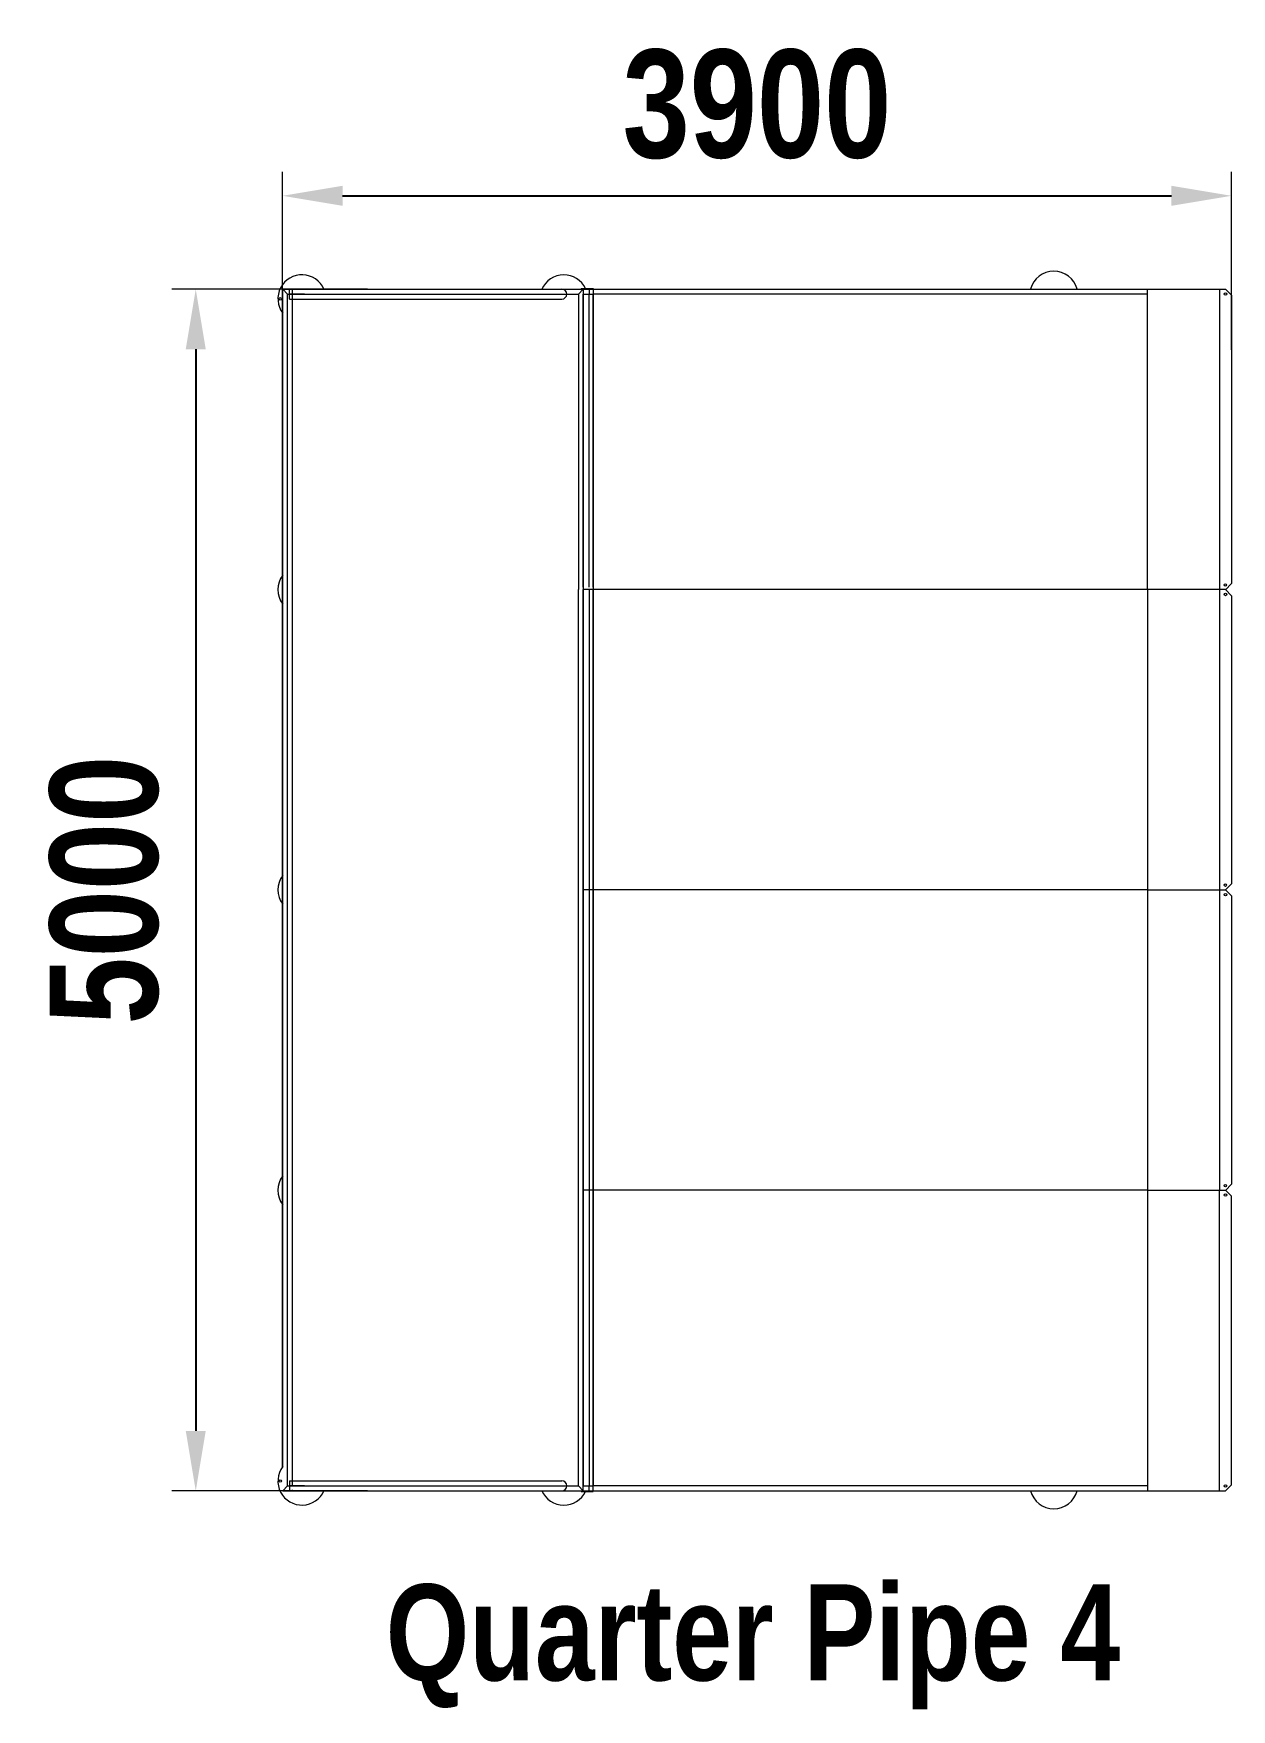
# Model space of a CAD drawing. Header units: millimetres. Extents: x 74785 to 79769, y -4029 to 2945.
import ezdxf

# ---------------------------------------------------------------- set-up
doc = ezdxf.new("R2010")
doc.units = ezdxf.units.MM
doc.layers.add('DiKom', color=7, linetype='Continuous')
doc.styles.add('style1', font='arialbd.ttf', dxfattribs={"width": 0.8})
doc.dimstyles.new('1-50', dxfattribs={"dimtxt": 600, "dimasz": 300, "dimexe": 100, "dimexo": 0, "dimgap": 300, "dimtad": 1, "dimtxsty": 'style1', "dimcen": 200, "dimclrd": 7, "dimclre": 7, "dimclrt": 7, "dimadec": 1, "dimazin": 2, "dimtfac": 1, "dimtmove": 0, "dimatfit": 2, "dimfxl": 1, "dimlwd": 25, "dimlwe": 18, "dimarcsym": 0})

# ---------------------------------------------------------------- blocks, each defined once
blk = doc.blocks.new('*D50')
at = {"layer": 'Defpoints', "color": 0, "transparency": 16777216}
for p in [(79769.1, 2269.5), (75820.5, 1627.9), (79769.1, 1627.9)]:
    blk.add_point(p, dxfattribs=at)
at = {"layer": 'DiKom', "color": 7, "lineweight": 18, "transparency": 16777216}
for p, q in [((75820.5, 1627.9), (75820.5, 2369.5)), ((79769.1, 1627.9), (79769.1, 2369.5))]:
    blk.add_line(p, q, dxfattribs=at)
at = {"layer": 'DiKom', "color": 7, "lineweight": 25, "transparency": 16777216}
blk.add_line((76070.5, 2269.5), (79519.1, 2269.5), dxfattribs=at)
at = {"layer": 'DiKom', "color": 7, "transparency": 16777216}
for points in [[(76070.5, 2311.2), (76070.5, 2227.8), (75820.5, 2269.5)], [(79519.1, 2311.2), (79519.1, 2227.8), (79769.1, 2269.5)]]:
    blk.add_solid(points, dxfattribs=at)
at = {"layer": 'DiKom', "color": 7, "transparency": 16777216, "insert": (77794.8, 2649.4), "char_height": 450, "attachment_point": 5, "style": 'style1'}
blk.add_mtext('3900', dxfattribs=at)
blk = doc.blocks.new('*D51')
at = {"layer": 'Defpoints', "color": 0, "transparency": 16777216}
for p in [(76174.2, 1880.7), (75459.7, -3119.3), (76174.2, -3119.3)]:
    blk.add_point(p, dxfattribs=at)
at = {"layer": 'DiKom', "color": 7, "lineweight": 18, "transparency": 16777216}
for p, q in [((76174.2, 1880.7), (75359.7, 1880.7)), ((76174.2, -3119.3), (75359.7, -3119.3))]:
    blk.add_line(p, q, dxfattribs=at)
at = {"layer": 'DiKom', "color": 7, "lineweight": 25, "transparency": 16777216}
blk.add_line((75459.7, 1630.7), (75459.7, -2869.3), dxfattribs=at)
at = {"layer": 'DiKom', "color": 7, "transparency": 16777216}
for points in [[(75418, 1630.7), (75501.3, 1630.7), (75459.7, 1880.7)], [(75418, -2869.3), (75501.3, -2869.3), (75459.7, -3119.3)]]:
    blk.add_solid(points, dxfattribs=at)
at = {"layer": 'DiKom', "color": 7, "transparency": 16777216, "insert": (75079.9, -619.3), "char_height": 450, "attachment_point": 5, "rotation": 90, "style": 'style1'}
blk.add_mtext('5000', dxfattribs=at)

msp = doc.modelspace()

# ---------------------------------------------------------------- linework, layer by layer
at = {"layer": 'DiKom', "color": 7, "linetype": 'Continuous', "lineweight": 15}
for p, q in [((77063.545, 1883.696), (77113.545, 1883.696)), ((77063.545, 1883.696), (77063.545, 1880.696)), ((77113.545, 1883.696), (77113.545, 1880.696)), ((75820.545, -3019.661), (75820.545, 1877.696)), ((75821.545, -3018.304), (75821.545, 1880.696)), ((75841.545, 1860.696), (75821.545, 1880.696)), ((75821.545, 1880.696), (77071.545, 1880.696)), ((75823.545, 1880.696), (75859.545, 1880.696)), ((75841.545, 1860.696), (77051.545, 1860.696)), ((75841.545, -3098.304), (75841.545, 1860.696)), ((75849.534, 1881.696), (76982.545, 1881.696)), ((75849.534, 1839.696), (75849.534, 1881.696)), ((75849.534, 1839.696), (76982.545, 1839.696)), ((75912.505, 1860.696), (75850.586, 1860.696)), ((75862.545, -3098.304), (75862.545, 1877.696)), ((77051.545, 1860.696), (77071.545, 1880.696)), ((77051.545, 1860.696), (77051.545, 630.696)), ((77071.545, 1880.696), (79419.626, 1880.696)), ((77071.545, 1880.696), (77071.545, 1860.696)), ((77071.545, 1880.696), (77071.545, 630.696)), ((77071.545, 1880.696), (77113.545, 1880.696)), ((77071.545, 640.696), (77071.545, 1860.696)), ((77071.545, 1860.696), (77112.604, 1860.696)), ((77096.073, 1880.696), (77096.073, 1860.696)), ((77096.073, 640.696), (77096.073, 1860.696)), ((77112.604, 1880.696), (77112.604, 1860.696)), ((79419.626, 1860.696), (77112.604, 1860.696)), ((77112.604, 640.696), (77112.604, 1860.696)), ((77113.545, 1880.696), (77113.545, 630.696)), ((79419.626, 1860.696), (79419.626, 1880.696)), ((79419.626, 1880.696), (79744.139, 1880.696)), ((79419.626, 630.696), (79419.626, 1860.696)), ((79719.32, 1880.696), (79719.32, 630.696)), ((79744.139, 1880.696), (79769.139, 1855.696)), ((79769.139, 1855.696), (79769.139, 655.696)), ((77051.545, -3098.304), (77051.545, 630.696)), ((77071.545, 630.696), (77071.545, -3098.304)), ((77071.545, -3098.304), (77071.545, 630.696)), ((77096.073, 630.696), (77096.073, -3098.304)), ((77112.604, 630.696), (77112.604, -3098.304)), ((77113.545, -3098.304), (77113.545, 630.696)), ((79419.626, 630.696), (79419.626, -3098.304)), ((79719.32, 630.696), (79719.32, -619.304)), ((79743.732, 630.29), (79769.139, 655.696)), ((79744.139, 630.696), (79769.139, 605.696)), ((79769.139, 605.696), (79769.139, -593.304)), ((79419.626, -618.304), (79744.139, -618.304)), ((79719.32, -618.304), (79719.32, -1868.304)), ((79744.139, -618.304), (79769.139, -593.304)), ((79744.139, -618.304), (79769.139, -643.304)), ((79769.139, -643.304), (79769.139, -1843.304)), ((79419.626, -1868.304), (79744.139, -1868.304)), ((79719.32, -3118.304), (79719.32, -1868.304)), ((79743.732, -1868.71), (79769.139, -1843.304)), ((79744.139, -1868.304), (79769.139, -1893.304)), ((79769.139, -3093.304), (79769.139, -1893.304)), ((75841.545, -3098.304), (75821.545, -3118.304)), ((75821.545, -3118.304), (77071.545, -3118.304)), ((75823.545, -3118.304), (75859.545, -3118.304)), ((75841.545, -3098.304), (77051.545, -3098.304)), ((75849.534, -3077.304), (76982.545, -3077.304)), ((75849.534, -3077.304), (75849.534, -3119.304)), ((75849.534, -3119.304), (76982.545, -3119.304)), ((75912.505, -3098.304), (75850.586, -3098.304)), ((77051.545, -3098.304), (77071.545, -3118.304)), ((77063.545, -3121.304), (77063.545, -3118.304)), ((77063.545, -3121.304), (77113.545, -3121.304)), ((77071.545, -3118.304), (77071.545, -3098.304)), ((77071.545, -3098.304), (77112.604, -3098.304)), ((77071.545, -3118.304), (79419.626, -3118.304)), ((77071.545, -3118.304), (77113.545, -3118.304)), ((77096.073, -3118.304), (77096.073, -3098.304)), ((79419.626, -3098.304), (77112.604, -3098.304)), ((77112.604, -3118.304), (77112.604, -3098.304)), ((77113.545, -3121.304), (77113.545, -3118.304)), ((79419.626, -3098.304), (79419.626, -3118.304)), ((79419.626, -3118.304), (79744.139, -3118.304)), ((79744.139, -3118.304), (79769.139, -3093.304))]:
    msp.add_line(p, q, dxfattribs=at)
for points in [[(79744.139, 630.696), (77071.545, 630.696)], [(79419.626, -618.304), (77071.545, -618.304)], [(79419.626, -1868.304), (77071.545, -1868.304)]]:
    msp.add_lwpolyline(points, dxfattribs=at)
for centre in [(75811.545, 1840.696), (79744.229, 1860.696), (79743.823, 650.29), (79744.229, 610.696), (79743.823, -598.71), (79744.229, -638.304), (79743.823, -1848.71), (79744.229, -1888.304), (75811.545, -3078.304), (79744.229, -3098.304)]:
    msp.add_circle(centre, 5, dxfattribs=at)
for centre, radius, start, end in [((79029.626, 1855.696), 100, 14.4775122, 165.5224878), ((75901.545, 1840.696), 100, 23.5781785, 216.8698976), ((76991.545, 1840.696), 100, 25.4675601, 156.4218215), ((75823.545, 1877.696), 3, 90, 180), ((75859.545, 1877.696), 3, 0, 90), ((76982.545, 1860.696), 21, 0, 90), ((76982.545, 1860.696), 21, 270, 0), ((75901.545, 630.696), 100, 143.1301024, 216.8698976), ((75901.545, -618.304), 100, 143.1301024, 216.8698976), ((75901.545, -1868.304), 100, 143.1301024, 216.8698976), ((75901.545, -3078.304), 100, 143.1301024, 336.4218215), ((75823.545, -3115.304), 3, 180, 270), ((75859.545, -3115.304), 3, 270, 0), ((76991.545, -3078.304), 100, 203.5781785, 334.5324399), ((76982.545, -3098.304), 21, 0, 90), ((76982.545, -3098.304), 21, 270, 0), ((79029.626, -3093.304), 100, 194.4775122, 345.5224878)]:
    msp.add_arc(centre, radius, start, end, dxfattribs=at)

# ---------------------------------------------------------------- texts
at = {"layer": 'DiKom', "insert": (76250.131, -3507.994), "char_height": 400, "width": 9055.719, "attachment_point": 1, "style": 'style1'}
msp.add_mtext('Quarter Pipe 4', dxfattribs=at)

# ---------------------------------------------------------------- dimensions: what is measured, and where the dimension line sits
at = {"layer": 'DiKom'}
dim = msp.add_linear_dim(base=(79769.139, 2269.504), p1=(75820.545, 1627.927), p2=(79769.139, 1627.927), text='3900', dimstyle='1-50', override={"dimtxt": 450, "dimasz": 250, "dimgap": 150}, dxfattribs=at)
dim.commit()
dim.dimension.update_dxf_attribs({"geometry": '*D50', "text_midpoint": (77794.842, 2269.504), "dimtype": 160})
dim = msp.add_linear_dim(base=(75459.68, -3119.304), p1=(76174.208, 1880.696), p2=(76174.208, -3119.304), angle=90, dimstyle='1-50', override={"dimtxt": 450, "dimasz": 250, "dimgap": 150}, dxfattribs=at)
dim.commit()
dim.dimension.update_dxf_attribs({"geometry": '*D51', "text_midpoint": (75459.68, -619.304), "dimtype": 160})

doc.saveas('drawing.dxf')
